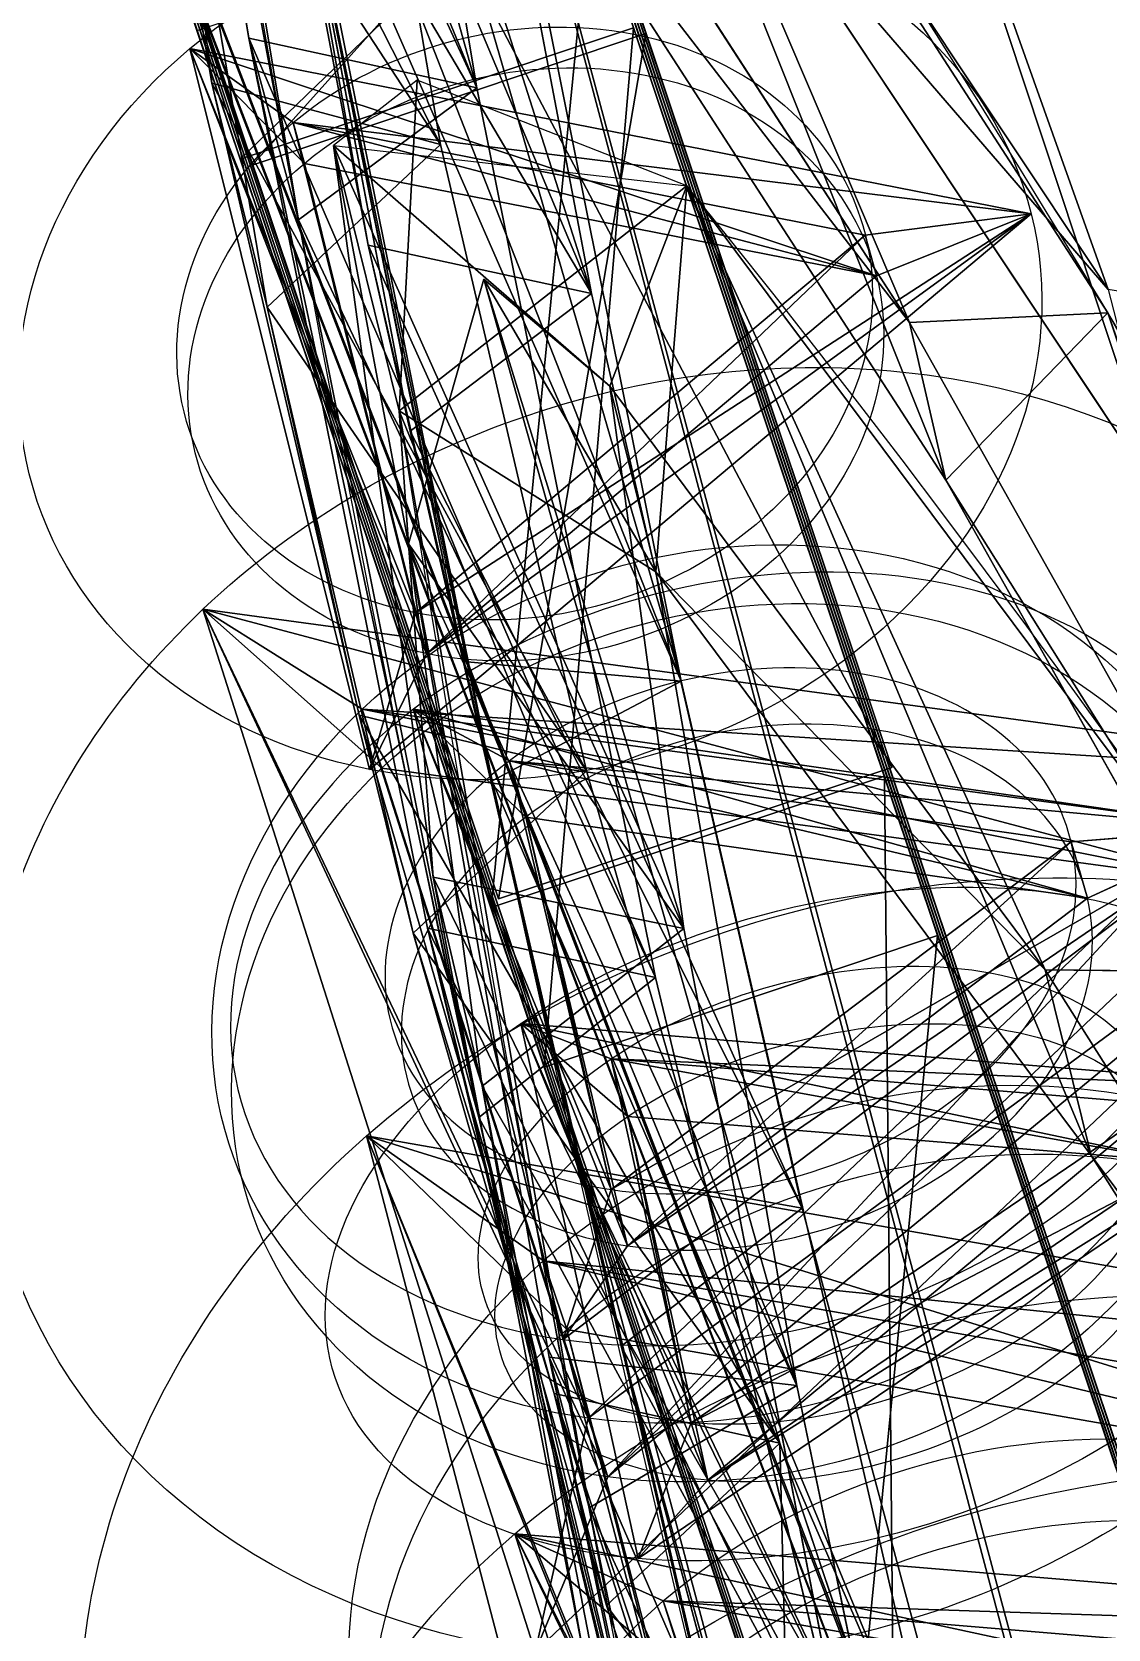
# Model space of a CAD drawing. Header units: inches. Extents: x -9483 to 9461, y -6412 to 6479.
# Drawn here: x -2440.7 to -2162.4, y -585.9 to -172.8 of the extents above; entities that cross this region are included whole.
import ezdxf

# ---------------------------------------------------------------- set-up
doc = ezdxf.new("R2010")
doc.units = ezdxf.units.IN
doc.header["$MEASUREMENT"] = 0
doc.layers.get('0').update_dxf_attribs({"true_color": 0xff5454})
doc.layers.add('Google_Earth_Snapshot', color=7, linetype='Continuous', true_color=0x664400)

# ---------------------------------------------------------------- blocks, each defined once
blk = doc.blocks.new('Group_3')
at = {"color": 251, "true_color": 0x505050}
mesh = blk.add_polyface(dxfattribs=at)
corners = [(9311.07, -6412.38), (-9398.07, 6479.39), (-9483.01, -6164.17), (9461.4, 6154.75)]
mesh.append_faces([[corners[k] for k in face] for face in [(0, 1, 2), (1, 0, 3)]], dxfattribs={"vtx0": -1, "color": 251})
blk = doc.blocks.new('BurjZStrebe3x3-r5d06')
for p, q in [((170.48, 232.28, -15.75), (170.48, 295.28)), ((170.48, 232.28, 15.75), (170.48, 295.28)), ((170.48, 232.28, -15.75), (170.48, 232.28, 15.75)), ((54.55, 31.5, 15.75), (0, 0)), ((0, 0), (54.55, 31.5, -15.75)), ((54.55, 31.5, -15.75), (54.55, 31.5, 15.75)), ((286.4, 31.5, -15.75), (286.4, 31.5, 15.75)), ((286.4, 31.5, 15.75), (340.95, 0)), ((340.95, 0), (286.4, 31.5, -15.75))]:
    blk.add_line(p, q)
for centre, radius, start, end in [((170.48, 98.43), 196.85, 90, 210), ((170.48, 98.43), 196.85, 330, 90), ((170.48, 98.43, -15.75), 133.86, 90, 210), ((170.48, 98.43, 15.75), 133.86, 90, 210), ((170.48, 98.43, -15.75), 133.86, 330, 90), ((170.48, 98.43, 15.75), 133.86, 330, 90), ((170.48, 98.43, -15.75), 133.86, 210, 330), ((170.48, 98.43, 15.75), 133.86, 210, 330), ((170.48, 98.43), 196.85, 210, 330)]:
    blk.add_arc(centre, radius, start, end)
mesh = blk.add_polyface()
corners = [(170.48, 295.28), (54.55, 31.5, -15.75), (0, 0), (170.48, 232.28, -15.75)]
mesh.append_faces([[corners[k] for k in face] for face in [(0, 1, 2), (1, 0, 3)]], dxfattribs={"vtx0": -1})
mesh = blk.add_polyface()
corners = [(54.55, 31.5, 15.75), (170.48, 295.28), (0, 0), (170.48, 232.28, 15.75)]
mesh.append_faces([[corners[k] for k in face] for face in [(0, 1, 2), (1, 0, 3)]], dxfattribs={"vtx0": -1})
mesh = blk.add_polyface()
corners = [(170.48, 232.28, 15.75), (340.95, 0), (170.48, 295.28), (286.4, 31.5, 15.75)]
mesh.append_faces([[corners[k] for k in face] for face in [(0, 1, 2), (1, 0, 3)]], dxfattribs={"vtx0": -1})
mesh = blk.add_polyface()
corners = [(170.48, 295.28), (286.4, 31.5, -15.75), (170.48, 232.28, -15.75), (340.95, 0)]
mesh.append_faces([[corners[k] for k in face] for face in [(0, 1, 2), (1, 0, 3)]], dxfattribs={"vtx0": -1})
mesh = blk.add_polyface()
corners = [(170.48, 232.28, -15.75), (54.55, 31.5, 15.75), (54.55, 31.5, -15.75), (170.48, 232.28, 15.75)]
mesh.append_faces([[corners[k] for k in face] for face in [(0, 1, 2), (1, 0, 3)]], dxfattribs={"vtx0": -1})
mesh = blk.add_polyface()
corners = [(170.48, 232.28, 15.75), (286.4, 31.5, -15.75), (286.4, 31.5, 15.75), (170.48, 232.28, -15.75)]
mesh.append_faces([[corners[k] for k in face] for face in [(0, 1, 2), (1, 0, 3)]], dxfattribs={"vtx0": -1})
mesh = blk.add_polyface()
corners = [(340.95, 0), (54.55, 31.5, 15.75), (0, 0), (286.4, 31.5, 15.75)]
mesh.append_faces([[corners[k] for k in face] for face in [(0, 1, 2), (1, 0, 3)]], dxfattribs={"vtx0": -1})
mesh = blk.add_polyface()
corners = [(54.55, 31.5, -15.75), (340.95, 0), (0, 0), (286.4, 31.5, -15.75)]
mesh.append_faces([[corners[k] for k in face] for face in [(0, 1, 2), (1, 0, 3)]], dxfattribs={"vtx0": -1})
mesh = blk.add_polyface()
corners = [(54.55, 31.5, -15.75), (286.4, 31.5, 15.75), (286.4, 31.5, -15.75), (54.55, 31.5, 15.75)]
mesh.append_faces([[corners[k] for k in face] for face in [(0, 1, 2), (1, 0, 3)]], dxfattribs={"vtx0": -1})
blk = doc.blocks.new('BurjStrebe4')
for p, q in [((250.62, 3281.82, 217.05), (278.73, 3215.71, 168.36)), ((230.94, 3115.49, 182.95), (194.41, 3215.71, 217.05)), ((194.41, 3215.71, 217.05), (278.73, 3215.71, 168.36)), ((230.94, 3115.49, 251.14), (278.73, 3215.71, 265.73)), ((278.73, 3215.71, 168.36), (278.73, 3215.71, 265.73)), ((289.99, 3115.49, 217.05), (278.73, 3215.71, 168.36)), ((250.62, 3203.08, 217.05), (230.94, 3115.49, 182.95)), ((230.94, 3115.49, 251.14), (250.62, 3203.08, 217.05)), ((289.99, 3115.49, 217.05), (250.62, 3203.08, 217.05)), ((230.94, 3115.49, 182.95), (173.45, 2859.69, 182.95)), ((173.45, 2859.69, 251.14), (230.94, 3115.49, 251.14)), ((259.68, 2859.69, 133.16), (230.94, 3115.49, 182.95)), ((230.94, 3115.49, 251.14), (259.68, 2859.69, 300.93)), ((289.99, 3115.49, 217.05), (318.74, 2859.69, 167.26)), ((318.74, 2859.69, 266.83), (289.99, 3115.49, 217.05)), ((116.88, 2870.77, 217.05), (173.45, 2859.69, 251.14)), ((173.45, 2859.69, 182.95), (116.88, 2870.77, 217.05)), ((317.49, 2870.77, 101.22), (259.68, 2859.69, 133.16)), ((259.68, 2859.69, 300.93), (317.49, 2870.77, 332.87)), ((318.74, 2859.69, 167.26), (317.49, 2870.77, 101.22)), ((317.49, 2870.77, 332.87), (318.74, 2859.69, 266.83)), ((115.62, 2514.14, 251.14), (173.45, 2859.69, 251.14)), ((173.45, 2859.69, 182.95), (115.62, 2514.14, 182.95)), ((173.45, 2859.69, 251.14), (173.45, 2859.69, 182.95)), ((288.6, 2514.14, 83.08), (259.68, 2859.69, 133.16)), ((259.68, 2859.69, 133.16), (318.74, 2859.69, 167.26)), ((318.74, 2859.69, 266.83), (259.68, 2859.69, 300.93)), ((259.68, 2859.69, 300.93), (288.6, 2514.14, 351.01)), ((318.74, 2859.69, 167.26), (347.65, 2514.14, 117.18)), ((347.65, 2514.14, 316.91), (318.74, 2859.69, 266.83)), ((346.67, 2522.07, 50.69), (288.6, 2514.14, 83.08)), ((288.6, 2514.14, 351.01), (346.67, 2522.07, 383.4)), ((347.65, 2514.14, 117.18), (346.67, 2522.07, 50.69)), ((346.67, 2522.07, 383.4), (347.65, 2514.14, 316.91)), ((288.6, 2514.14, 351.01), (307.92, 2165.91, 384.48)), ((347.65, 2514.14, 316.91), (288.6, 2514.14, 351.01)), ((307.92, 2165.91, 49.61), (288.6, 2514.14, 83.08)), ((288.6, 2514.14, 83.08), (347.65, 2514.14, 117.18)), ((366.98, 2165.91, 350.38), (347.65, 2514.14, 316.91)), ((347.65, 2514.14, 117.18), (366.98, 2165.91, 83.71)), ((307.92, 2165.91, 384.48), (366.17, 2170.69, 417.18)), ((366.17, 2170.69, 417.18), (366.98, 2165.91, 350.38)), ((366.98, 2165.91, 350.38), (307.92, 2165.91, 384.48)), ((307.92, 2165.91, 384.48), (317.6, 1816.09, 401.24)), ((376.65, 1816.09, 367.15), (366.98, 2165.91, 350.38)), ((317.6, 1816.09, 401.24), (375.93, 1817.68, 434.09)), ((317.6, 1816.09, 401.24), (317.6, 1465.73, 401.24)), ((376.65, 1816.09, 367.15), (317.6, 1816.09, 401.24)), ((375.93, 1817.68, 434.09), (376.65, 1816.09, 367.15)), ((376.65, 1465.73, 367.15), (376.65, 1816.09, 367.15))]:
    blk.add_line(p, q)
blk.add_polyline3d([(278.73, 66.11, 265.73), (317.49, 411.05, 332.87), (346.67, 759.74, 383.4), (366.17, 1111.13, 417.18), (375.93, 1464.14, 434.09), (375.93, 1817.68, 434.09), (366.17, 2170.69, 417.18), (346.67, 2522.07, 383.4), (317.49, 2870.77, 332.87), (278.73, 3215.71, 265.73)])
at = {"extrusion": (-8.33173e-16, 1.39696e-17, -1)}
blk.add_arc((-6395.2, 1640.91, -217.05), 6397.64, 345.749967, 14.250033, dxfattribs=at)
at = {"extrusion": (0.866025, 6.82625e-17, 0.5)}
blk.add_arc((1640.91, 6207.23, 325.57), 6397.64, 255.749967, 284.250033, dxfattribs=at)
mesh = blk.add_polyface()
corners = [(278.73, 3215.71, 168.36), (194.41, 3215.71, 217.05), (250.62, 3281.82, 217.05)]
mesh.append_faces([[corners[k] for k in face] for face in [(0, 1, 2)]])
mesh = blk.add_polyface()
corners = [(250.62, 3281.82, 217.05), (278.73, 3215.71, 265.73), (278.73, 3215.71, 168.36)]
mesh.append_faces([[corners[k] for k in face] for face in [(0, 1, 2)]])
mesh = blk.add_polyface()
corners = [(194.41, 3215.71, 217.05), (173.45, 2859.69, 182.95), (116.88, 2870.77, 217.05), (230.94, 3115.49, 182.95)]
mesh.append_faces([[corners[k] for k in face] for face in [(0, 1, 2), (1, 0, 3)]], dxfattribs={"vtx0": -1})
mesh = blk.add_polyface()
corners = [(173.45, 2859.69, 251.14), (194.41, 3215.71, 217.05), (116.88, 2870.77, 217.05), (230.94, 3115.49, 251.14), (278.73, 3215.71, 265.73)]
mesh.append_faces([[corners[k] for k in face] for face in [(0, 1, 2), (1, 3, 4)]], dxfattribs={"vtx0": -1})
mesh.append_faces([[corners[k] for k in face] for face in [(1, 0, 3)]], dxfattribs={"vtx0": -1, "vtx2": -1})
mesh = blk.add_polyface()
corners = [(278.73, 3215.71, 168.36), (230.94, 3115.49, 182.95), (194.41, 3215.71, 217.05), (259.68, 2859.69, 133.16), (317.49, 2870.77, 101.22)]
mesh.append_faces([[corners[k] for k in face] for face in [(0, 1, 2), (3, 0, 4)]], dxfattribs={"vtx0": -1})
mesh.append_faces([[corners[k] for k in face] for face in [(1, 0, 3)]], dxfattribs={"vtx0": -1, "vtx1": -1})
mesh = blk.add_polyface()
corners = [(259.68, 2859.69, 300.93), (278.73, 3215.71, 265.73), (230.94, 3115.49, 251.14), (317.49, 2870.77, 332.87)]
mesh.append_faces([[corners[k] for k in face] for face in [(0, 1, 2), (1, 0, 3)]], dxfattribs={"vtx0": -1})
mesh = blk.add_polyface()
corners = [(317.49, 2870.77, 101.22), (289.99, 3115.49, 217.05), (318.74, 2859.69, 167.26), (278.73, 3215.71, 168.36)]
mesh.append_faces([[corners[k] for k in face] for face in [(0, 1, 2), (1, 0, 3)]], dxfattribs={"vtx0": -1})
mesh = blk.add_polyface()
corners = [(289.99, 3115.49, 217.05), (317.49, 2870.77, 332.87), (318.74, 2859.69, 266.83), (278.73, 3215.71, 265.73), (278.73, 3215.71, 168.36)]
mesh.append_faces([[corners[k] for k in face] for face in [(0, 1, 2), (3, 0, 4)]], dxfattribs={"vtx0": -1})
mesh.append_faces([[corners[k] for k in face] for face in [(1, 0, 3)]], dxfattribs={"vtx0": -1, "vtx1": -1})
mesh = blk.add_polyface()
corners = [(230.94, 3115.49, 182.95), (173.45, 2859.69, 251.14), (173.45, 2859.69, 182.95), (230.94, 3115.49, 251.14), (250.62, 3203.08, 217.05)]
mesh.append_faces([[corners[k] for k in face] for face in [(0, 1, 2), (3, 0, 4)]], dxfattribs={"vtx0": -1})
mesh.append_faces([[corners[k] for k in face] for face in [(1, 0, 3)]], dxfattribs={"vtx0": -1, "vtx1": -1})
mesh = blk.add_polyface()
corners = [(259.68, 2859.69, 133.16), (250.62, 3203.08, 217.05), (230.94, 3115.49, 182.95), (289.99, 3115.49, 217.05), (318.74, 2859.69, 167.26)]
mesh.append_faces([[corners[k] for k in face] for face in [(0, 1, 2), (3, 0, 4)]], dxfattribs={"vtx0": -1})
mesh.append_faces([[corners[k] for k in face] for face in [(1, 0, 3)]], dxfattribs={"vtx0": -1, "vtx1": -1})
mesh = blk.add_polyface()
corners = [(250.62, 3203.08, 217.05), (259.68, 2859.69, 300.93), (230.94, 3115.49, 251.14), (289.99, 3115.49, 217.05), (318.74, 2859.69, 266.83)]
mesh.append_faces([[corners[k] for k in face] for face in [(0, 1, 2), (1, 3, 4)]], dxfattribs={"vtx0": -1})
mesh.append_faces([[corners[k] for k in face] for face in [(1, 0, 3)]], dxfattribs={"vtx0": -1, "vtx2": -1})
mesh = blk.add_polyface()
corners = [(115.62, 2514.14, 251.14), (116.88, 2870.77, 217.05), (58.53, 2522.07, 217.05), (173.45, 2859.69, 251.14)]
mesh.append_faces([[corners[k] for k in face] for face in [(0, 1, 2), (1, 0, 3)]], dxfattribs={"vtx0": -1})
mesh = blk.add_polyface()
corners = [(116.88, 2870.77, 217.05), (115.62, 2514.14, 182.95), (58.53, 2522.07, 217.05), (173.45, 2859.69, 182.95)]
mesh.append_faces([[corners[k] for k in face] for face in [(0, 1, 2), (1, 0, 3)]], dxfattribs={"vtx0": -1})
mesh = blk.add_polyface()
corners = [(317.49, 2870.77, 101.22), (288.6, 2514.14, 83.08), (259.68, 2859.69, 133.16), (346.67, 2522.07, 50.69)]
mesh.append_faces([[corners[k] for k in face] for face in [(0, 1, 2), (1, 0, 3)]], dxfattribs={"vtx0": -1})
mesh = blk.add_polyface()
corners = [(288.6, 2514.14, 351.01), (317.49, 2870.77, 332.87), (259.68, 2859.69, 300.93), (346.67, 2522.07, 383.4)]
mesh.append_faces([[corners[k] for k in face] for face in [(0, 1, 2), (1, 0, 3)]], dxfattribs={"vtx0": -1})
mesh = blk.add_polyface()
corners = [(346.67, 2522.07, 50.69), (318.74, 2859.69, 167.26), (347.65, 2514.14, 117.18), (317.49, 2870.77, 101.22)]
mesh.append_faces([[corners[k] for k in face] for face in [(0, 1, 2), (1, 0, 3)]], dxfattribs={"vtx0": -1})
mesh = blk.add_polyface()
corners = [(318.74, 2859.69, 266.83), (346.67, 2522.07, 383.4), (347.65, 2514.14, 316.91), (317.49, 2870.77, 332.87)]
mesh.append_faces([[corners[k] for k in face] for face in [(0, 1, 2), (1, 0, 3)]], dxfattribs={"vtx0": -1})
mesh = blk.add_polyface()
corners = [(173.45, 2859.69, 182.95), (115.62, 2514.14, 251.14), (115.62, 2514.14, 182.95), (173.45, 2859.69, 251.14)]
mesh.append_faces([[corners[k] for k in face] for face in [(0, 1, 2), (1, 0, 3)]], dxfattribs={"vtx0": -1})
mesh = blk.add_polyface()
corners = [(318.74, 2859.69, 266.83), (288.6, 2514.14, 351.01), (259.68, 2859.69, 300.93), (347.65, 2514.14, 316.91)]
mesh.append_faces([[corners[k] for k in face] for face in [(0, 1, 2), (1, 0, 3)]], dxfattribs={"vtx0": -1})
mesh = blk.add_polyface()
corners = [(288.6, 2514.14, 83.08), (318.74, 2859.69, 167.26), (259.68, 2859.69, 133.16), (347.65, 2514.14, 117.18)]
mesh.append_faces([[corners[k] for k in face] for face in [(0, 1, 2), (1, 0, 3)]], dxfattribs={"vtx0": -1})
mesh = blk.add_polyface()
corners = [(346.67, 2522.07, 50.69), (307.92, 2165.91, 49.61), (288.6, 2514.14, 83.08), (366.17, 2170.69, 16.91)]
mesh.append_faces([[corners[k] for k in face] for face in [(0, 1, 2), (1, 0, 3)]], dxfattribs={"vtx0": -1})
mesh = blk.add_polyface()
corners = [(307.92, 2165.91, 384.48), (346.67, 2522.07, 383.4), (288.6, 2514.14, 351.01), (366.17, 2170.69, 417.18)]
mesh.append_faces([[corners[k] for k in face] for face in [(0, 1, 2), (1, 0, 3)]], dxfattribs={"vtx0": -1})
mesh = blk.add_polyface()
corners = [(366.17, 2170.69, 16.91), (347.65, 2514.14, 117.18), (366.98, 2165.91, 83.71), (346.67, 2522.07, 50.69)]
mesh.append_faces([[corners[k] for k in face] for face in [(0, 1, 2), (1, 0, 3)]], dxfattribs={"vtx0": -1})
mesh = blk.add_polyface()
corners = [(347.65, 2514.14, 316.91), (366.17, 2170.69, 417.18), (366.98, 2165.91, 350.38), (346.67, 2522.07, 383.4)]
mesh.append_faces([[corners[k] for k in face] for face in [(0, 1, 2), (1, 0, 3)]], dxfattribs={"vtx0": -1})
mesh = blk.add_polyface()
corners = [(347.65, 2514.14, 316.91), (307.92, 2165.91, 384.48), (288.6, 2514.14, 351.01), (366.98, 2165.91, 350.38)]
mesh.append_faces([[corners[k] for k in face] for face in [(0, 1, 2), (1, 0, 3)]], dxfattribs={"vtx0": -1})
mesh = blk.add_polyface()
corners = [(307.92, 2165.91, 49.61), (347.65, 2514.14, 117.18), (288.6, 2514.14, 83.08), (366.98, 2165.91, 83.71)]
mesh.append_faces([[corners[k] for k in face] for face in [(0, 1, 2), (1, 0, 3)]], dxfattribs={"vtx0": -1})
mesh = blk.add_polyface()
corners = [(317.6, 1816.09, 401.24), (366.17, 2170.69, 417.18), (307.92, 2165.91, 384.48), (375.93, 1817.68, 434.09)]
mesh.append_faces([[corners[k] for k in face] for face in [(0, 1, 2), (1, 0, 3)]], dxfattribs={"vtx0": -1})
mesh = blk.add_polyface()
corners = [(366.98, 2165.91, 350.38), (375.93, 1817.68, 434.09), (376.65, 1816.09, 367.15), (366.17, 2170.69, 417.18)]
mesh.append_faces([[corners[k] for k in face] for face in [(0, 1, 2), (1, 0, 3)]], dxfattribs={"vtx0": -1})
mesh = blk.add_polyface()
corners = [(366.98, 2165.91, 350.38), (317.6, 1816.09, 401.24), (307.92, 2165.91, 384.48), (376.65, 1816.09, 367.15)]
mesh.append_faces([[corners[k] for k in face] for face in [(0, 1, 2), (1, 0, 3)]], dxfattribs={"vtx0": -1})
mesh = blk.add_polyface()
corners = [(375.93, 1464.14, 434.09), (317.6, 1816.09, 401.24), (317.6, 1465.73, 401.24), (375.93, 1817.68, 434.09)]
mesh.append_faces([[corners[k] for k in face] for face in [(0, 1, 2), (1, 0, 3)]], dxfattribs={"vtx0": -1})
mesh = blk.add_polyface()
corners = [(376.65, 1816.09, 367.15), (317.6, 1465.73, 401.24), (317.6, 1816.09, 401.24), (376.65, 1465.73, 367.15)]
mesh.append_faces([[corners[k] for k in face] for face in [(0, 1, 2), (1, 0, 3)]], dxfattribs={"vtx0": -1})
mesh = blk.add_polyface()
corners = [(376.65, 1465.73, 367.15), (375.93, 1817.68, 434.09), (375.93, 1464.14, 434.09), (376.65, 1816.09, 367.15)]
mesh.append_faces([[corners[k] for k in face] for face in [(0, 1, 2), (1, 0, 3)]], dxfattribs={"vtx0": -1})
blk = doc.blocks.new('BurjZStrebe3x3-r5d06_1')
for p, q in [((170.48, 232.28, -15.75), (170.48, 295.28)), ((170.48, 232.28, 15.75), (170.48, 295.28)), ((170.48, 232.28, -15.75), (170.48, 232.28, 15.75)), ((54.55, 31.5, 15.75), (0, 0)), ((0, 0), (54.55, 31.5, -15.75)), ((54.55, 31.5, -15.75), (54.55, 31.5, 15.75)), ((286.4, 31.5, -15.75), (286.4, 31.5, 15.75)), ((286.4, 31.5, 15.75), (340.95, 0)), ((340.95, 0), (286.4, 31.5, -15.75))]:
    blk.add_line(p, q)
for centre, radius, start, end in [((170.48, 98.43), 196.85, 90, 210), ((170.48, 98.43), 196.85, 330, 90), ((170.48, 98.43, -15.75), 133.86, 90, 210), ((170.48, 98.43, 15.75), 133.86, 90, 210), ((170.48, 98.43, -15.75), 133.86, 330, 90), ((170.48, 98.43, 15.75), 133.86, 330, 90), ((170.48, 98.43, -15.75), 133.86, 210, 330), ((170.48, 98.43, 15.75), 133.86, 210, 330), ((170.48, 98.43), 196.85, 210, 330)]:
    blk.add_arc(centre, radius, start, end)
mesh = blk.add_polyface()
corners = [(170.48, 295.28), (54.55, 31.5, -15.75), (0, 0), (170.48, 232.28, -15.75)]
mesh.append_faces([[corners[k] for k in face] for face in [(0, 1, 2), (1, 0, 3)]], dxfattribs={"vtx0": -1})
mesh = blk.add_polyface()
corners = [(54.55, 31.5, 15.75), (170.48, 295.28), (0, 0), (170.48, 232.28, 15.75)]
mesh.append_faces([[corners[k] for k in face] for face in [(0, 1, 2), (1, 0, 3)]], dxfattribs={"vtx0": -1})
mesh = blk.add_polyface()
corners = [(170.48, 232.28, 15.75), (340.95, 0), (170.48, 295.28), (286.4, 31.5, 15.75)]
mesh.append_faces([[corners[k] for k in face] for face in [(0, 1, 2), (1, 0, 3)]], dxfattribs={"vtx0": -1})
mesh = blk.add_polyface()
corners = [(170.48, 295.28), (286.4, 31.5, -15.75), (170.48, 232.28, -15.75), (340.95, 0)]
mesh.append_faces([[corners[k] for k in face] for face in [(0, 1, 2), (1, 0, 3)]], dxfattribs={"vtx0": -1})
mesh = blk.add_polyface()
corners = [(170.48, 232.28, -15.75), (54.55, 31.5, 15.75), (54.55, 31.5, -15.75), (170.48, 232.28, 15.75)]
mesh.append_faces([[corners[k] for k in face] for face in [(0, 1, 2), (1, 0, 3)]], dxfattribs={"vtx0": -1})
mesh = blk.add_polyface()
corners = [(170.48, 232.28, 15.75), (286.4, 31.5, -15.75), (286.4, 31.5, 15.75), (170.48, 232.28, -15.75)]
mesh.append_faces([[corners[k] for k in face] for face in [(0, 1, 2), (1, 0, 3)]], dxfattribs={"vtx0": -1})
mesh = blk.add_polyface()
corners = [(340.95, 0), (54.55, 31.5, 15.75), (0, 0), (286.4, 31.5, 15.75)]
mesh.append_faces([[corners[k] for k in face] for face in [(0, 1, 2), (1, 0, 3)]], dxfattribs={"vtx0": -1})
mesh = blk.add_polyface()
corners = [(54.55, 31.5, -15.75), (340.95, 0), (0, 0), (286.4, 31.5, -15.75)]
mesh.append_faces([[corners[k] for k in face] for face in [(0, 1, 2), (1, 0, 3)]], dxfattribs={"vtx0": -1})
mesh = blk.add_polyface()
corners = [(54.55, 31.5, -15.75), (286.4, 31.5, 15.75), (286.4, 31.5, -15.75), (54.55, 31.5, 15.75)]
mesh.append_faces([[corners[k] for k in face] for face in [(0, 1, 2), (1, 0, 3)]], dxfattribs={"vtx0": -1})
blk = doc.blocks.new('BurjStrebe5')
at = {"rotation": 270}
blk.add_blockref('BurjStrebe4', (0, 250.62, -217.05), dxfattribs=at)
at = {"extrusion": (-0.999997, 0.002098, -0.001274), "xscale": 1.269999999999999, "yscale": 1.27, "zscale": 1.269999999999998, "rotation": 89.89256390458203}
blk.add_blockref('BurjZStrebe3x3-r5d06', (121.5, -219.36, -1821.91), dxfattribs=at)
at = {"extrusion": (-0.999997, 0.002089, -0.001268), "xscale": 1.170000000000001, "yscale": 1.169999999999999, "zscale": 1.17, "rotation": 89.88199952599864}
blk.add_blockref('BurjZStrebe3x3-r5d06_1', (111.01, -202.89, -2173.35), dxfattribs=at)
at = {"extrusion": (-1, 3.04247e-16, -6.10623e-16), "rotation": 87.35087395938218}
blk.add_blockref('BurjZStrebe3x3-r5d06', (94.99, -183.94, -2522.07), dxfattribs=at)
at = {"extrusion": (-0.999579, -0.028762, -0.00386), "xscale": 0.6800000000000013, "yscale": 0.6799999999999996, "zscale": 0.6799999999999994, "rotation": 90.40471926982394}
blk.add_blockref('BurjZStrebe3x3-r5d06', (149.41, -126.89, -2862.15), dxfattribs=at)
blk = doc.blocks.new('Pfeiler3d')
for p, q in [((2299.27, 110.24, 2458.1), (-69.29, 110.24, 2458.1)), ((2294.17, 110.24, 2299.21), (-62.14, 110.24, 2299.21)), ((2377.42, 110.24, 4892.03), (57.97, 110.24, 4892.03)), ((2382.24, 110.24, 5042.08), (82.95, 110.24, 5042.08)), ((2462.13, 110.24, 7530.17), (761.61, 110.24, 7530.17)), ((2466.94, 110.24, 7680.17), (822.15, 110.24, 7680.17)), ((1718.62, 110.24, 9453.55), (2039.05, 110.24, 9926.01)), ((1764.84, 110.24, 9926.01), (1996.84, 110.24, 10244.09)), ((1996.84, 110.24, 10244.09), (2236.97, 110.24, 10546.08)), ((1996.84, 110.24, 10244.09), (1996.84, 0, 10244.09)), ((2039.05, 110.24, 9926.01), (2039.05, 0, 9926.01)), ((2039.05, 110.24, 9926.01), (2271.05, 110.24, 10244.09)), ((2675.16, 110.24), (2041.23, 110.24)), ((2041.23, 110.24), (2041.23, 0)), ((2041.23, 110.24), (2235.28, 110.24, 465.08)), ((2235.28, 110.24, 465.08), (2294.17, 110.24, 2299.21)), ((2235.28, 110.24, 465.08), (2235.28, 0, 465.08)), ((2236.97, 110.24, 10546.08), (2286.53, 110.24, 10601.59)), ((2236.97, 110.24, 10546.08), (2236.97, 0, 10546.08)), ((2299.27, 0, 2458.1), (-69.29, 0, 2458.1)), ((2294.17, 0, 2299.21), (-62.14, 0, 2299.21)), ((2377.42, 0, 4892.03), (57.97, 0, 4892.03)), ((2382.24, 0, 5042.08), (82.95, 0, 5042.08)), ((2462.13, 0, 7530.17), (761.61, 0, 7530.17)), ((2466.94, 0, 7680.17), (822.15, 0, 7680.17)), ((1718.62, 0, 9453.55), (2039.05, 0, 9926.01)), ((1764.84, 0, 9926.01), (1996.84, 0, 10244.09)), ((1996.84, 0, 10244.09), (2236.97, 0, 10546.08)), ((2039.05, 0, 9926.01), (2271.05, 0, 10244.09)), ((2675.16, 0), (2041.23, 0)), ((2041.23, 0), (2235.28, 0, 465.08)), ((2235.28, 0, 465.08), (2294.17, 0, 2299.21))]:
    blk.add_line(p, q)
mesh = blk.add_polyface()
corners = [(0, 110.24), (144.01, 110.24, 574.8), (274.21, 110.24), (-130.2, 110.24, 574.8), (50.71, 110.24, 1149.61), (-223.5, 110.24, 1149.61), (-20.5, 110.24, 1724.41), (-294.71, 110.24, 1724.41), (-62.14, 110.24, 2299.21), (-336.35, 110.24, 2299.21), (2294.17, 110.24, 2299.21), (-69.29, 110.24, 2458.1), (-362.24, 110.24, 2874.02), (-88.02, 110.24, 2874.02), (-80.15, 110.24, 3448.82), (-354.36, 110.24, 3448.82), (-48.06, 110.24, 4023.62), (-322.27, 110.24, 4023.62), (9.1, 110.24, 4598.43), (-265.11, 110.24, 4598.43), (57.97, 110.24, 4892.03), (-169.43, 110.24, 5173.23), (82.95, 110.24, 5042.08), (2377.42, 110.24, 4892.03), (2382.24, 110.24, 5042.08), (104.78, 110.24, 5173.23), (216.2, 110.24, 5748.03), (-58.01, 110.24, 5748.03), (365.49, 110.24, 6322.83), (91.28, 110.24, 6322.83), (256.53, 110.24, 6897.64), (530.74, 110.24, 6897.64), (464.09, 110.24, 7472.44), (738.31, 110.24, 7472.44), (696.09, 110.24, 8047.24), (761.61, 110.24, 7530.17), (822.15, 110.24, 7680.17), (2462.13, 110.24, 7530.17), (970.3, 110.24, 8047.24), (841.46, 110.24, 8334.65), (1115.67, 110.24, 8334.65), (1456.85, 110.24, 9009.17), (1182.64, 110.24, 9009.17), (1718.62, 110.24, 9453.55), (1444.41, 110.24, 9453.55), (2039.05, 110.24, 9926.01), (1764.84, 110.24, 9926.01), (1996.84, 110.24, 10244.09), (2271.05, 110.24, 10244.09), (2511.18, 110.24, 10546.08), (2236.97, 110.24, 10546.08), (2286.53, 110.24, 10601.59), (2560.75, 110.24, 10601.59), (2560.75, 110.24, 10908.67), (2235.28, 110.24, 465.08), (2675.16, 110.24), (2041.23, 110.24), (3035.28, 110.24, 1149.61), (2939.28, 110.24, 11330.59), (2299.27, 110.24, 2458.1), (2466.94, 110.24, 7680.17)]
mesh.append_faces([[corners[k] for k in face] for face in [(0, 1, 2), (54, 55, 56)]], dxfattribs={"vtx0": -1})
mesh.append_faces([[corners[k] for k in face] for face in [(1, 3, 4), (4, 5, 6), (6, 7, 8), (8, 9, 10), (11, 12, 13), (13, 12, 14), (14, 15, 16), (16, 17, 18), (18, 19, 20), (20, 22, 23), (22, 21, 25), (25, 21, 26), (26, 27, 28), (28, 30, 31), (31, 32, 33), (33, 34, 35), (35, 36, 37), (36, 34, 38), (38, 39, 40), (40, 39, 41), (41, 42, 43), (43, 44, 45), (45, 47, 48), (48, 47, 49), (49, 51, 52), (55, 54, 57), (57, 10, 58), (59, 10, 11), (60, 37, 36), (58, 52, 53)]], dxfattribs={"vtx0": -1, "vtx1": -1})
mesh.append_faces([[corners[k] for k in face] for face in [(10, 9, 11), (20, 21, 22), (35, 34, 36), (58, 10, 59), (58, 23, 24), (58, 37, 60)]], dxfattribs={"vtx0": -1, "vtx1": -1, "vtx2": -1})
mesh.append_faces([[corners[k] for k in face] for face in [(1, 0, 3), (4, 3, 5), (6, 5, 7), (8, 7, 9), (11, 9, 12), (14, 12, 15), (16, 15, 17), (18, 17, 19), (20, 19, 21), (23, 22, 24), (26, 21, 27), (28, 27, 29), (28, 29, 30), (31, 30, 32), (33, 32, 34), (38, 34, 39), (41, 39, 42), (43, 42, 44), (45, 44, 46), (45, 46, 47), (49, 47, 50), (49, 50, 51), (52, 51, 53), (57, 54, 10), (58, 59, 23), (58, 24, 37), (58, 60, 52)]], dxfattribs={"vtx0": -1, "vtx2": -1})
mesh = blk.add_polyface()
corners = [(-69.29, 0, 2458.1), (2299.27, 110.24, 2458.1), (-69.29, 110.24, 2458.1), (2299.27, 0, 2458.1)]
mesh.append_faces([[corners[k] for k in face] for face in [(0, 1, 2), (1, 0, 3)]], dxfattribs={"vtx0": -1})
mesh = blk.add_polyface()
corners = [(2294.17, 110.24, 2299.21), (-62.14, 0, 2299.21), (-62.14, 110.24, 2299.21), (2294.17, 0, 2299.21)]
mesh.append_faces([[corners[k] for k in face] for face in [(0, 1, 2), (1, 0, 3)]], dxfattribs={"vtx0": -1})
mesh = blk.add_polyface()
corners = [(2377.42, 110.24, 4892.03), (57.97, 0, 4892.03), (57.97, 110.24, 4892.03), (2377.42, 0, 4892.03)]
mesh.append_faces([[corners[k] for k in face] for face in [(0, 1, 2), (1, 0, 3)]], dxfattribs={"vtx0": -1})
mesh = blk.add_polyface()
corners = [(82.95, 0, 5042.08), (2382.24, 110.24, 5042.08), (82.95, 110.24, 5042.08), (2382.24, 0, 5042.08)]
mesh.append_faces([[corners[k] for k in face] for face in [(0, 1, 2), (1, 0, 3)]], dxfattribs={"vtx0": -1})
mesh = blk.add_polyface()
corners = [(761.61, 110.24, 7530.17), (2462.13, 0, 7530.17), (761.61, 0, 7530.17), (2462.13, 110.24, 7530.17)]
mesh.append_faces([[corners[k] for k in face] for face in [(0, 1, 2), (1, 0, 3)]], dxfattribs={"vtx0": -1})
mesh = blk.add_polyface()
corners = [(2466.94, 0, 7680.17), (822.15, 110.24, 7680.17), (822.15, 0, 7680.17), (2466.94, 110.24, 7680.17)]
mesh.append_faces([[corners[k] for k in face] for face in [(0, 1, 2), (1, 0, 3)]], dxfattribs={"vtx0": -1})
mesh = blk.add_polyface()
corners = [(1718.62, 110.24, 9453.55), (2039.05, 0, 9926.01), (1718.62, 0, 9453.55), (2039.05, 110.24, 9926.01)]
mesh.append_faces([[corners[k] for k in face] for face in [(0, 1, 2), (1, 0, 3)]], dxfattribs={"vtx0": -1})
mesh = blk.add_polyface()
corners = [(1996.84, 0, 10244.09), (1764.84, 110.24, 9926.01), (1764.84, 0, 9926.01), (1996.84, 110.24, 10244.09)]
mesh.append_faces([[corners[k] for k in face] for face in [(0, 1, 2), (1, 0, 3)]], dxfattribs={"vtx0": -1})
mesh = blk.add_polyface()
corners = [(2236.97, 0, 10546.08), (1996.84, 110.24, 10244.09), (1996.84, 0, 10244.09), (2236.97, 110.24, 10546.08)]
mesh.append_faces([[corners[k] for k in face] for face in [(0, 1, 2), (1, 0, 3)]], dxfattribs={"vtx0": -1})
mesh = blk.add_polyface()
corners = [(2039.05, 110.24, 9926.01), (2271.05, 0, 10244.09), (2039.05, 0, 9926.01), (2271.05, 110.24, 10244.09)]
mesh.append_faces([[corners[k] for k in face] for face in [(0, 1, 2), (1, 0, 3)]], dxfattribs={"vtx0": -1})
mesh = blk.add_polyface()
corners = [(2675.16, 110.24), (2041.23, 0), (2041.23, 110.24), (2675.16, 0)]
mesh.append_faces([[corners[k] for k in face] for face in [(0, 1, 2), (1, 0, 3)]], dxfattribs={"vtx0": -1})
mesh = blk.add_polyface()
corners = [(2235.28, 0, 465.08), (2041.23, 110.24), (2041.23, 0), (2235.28, 110.24, 465.08)]
mesh.append_faces([[corners[k] for k in face] for face in [(0, 1, 2), (1, 0, 3)]], dxfattribs={"vtx0": -1})
mesh = blk.add_polyface()
corners = [(2294.17, 0, 2299.21), (2235.28, 110.24, 465.08), (2235.28, 0, 465.08), (2294.17, 110.24, 2299.21)]
mesh.append_faces([[corners[k] for k in face] for face in [(0, 1, 2), (1, 0, 3)]], dxfattribs={"vtx0": -1})
mesh = blk.add_polyface()
corners = [(2286.53, 0, 10601.59), (2236.97, 110.24, 10546.08), (2236.97, 0, 10546.08), (2286.53, 110.24, 10601.59)]
mesh.append_faces([[corners[k] for k in face] for face in [(0, 1, 2), (1, 0, 3)]], dxfattribs={"vtx0": -1})
at = {"color": 7, "true_color": 0xffffff}
mesh = blk.add_polyface(dxfattribs=at)
corners = [(3035.28, 0, 1149.61), (2041.23, 0), (2675.16, 0), (2235.28, 0, 465.08), (2294.17, 0, 2299.21), (2939.28, 0, 11330.59), (2299.27, 0, 2458.1), (-336.35, 0, 2299.21), (2377.42, 0, 4892.03), (2382.24, 0, 5042.08), (57.97, 0, 4892.03), (82.95, 0, 5042.08), (2462.13, 0, 7530.17), (2466.94, 0, 7680.17), (761.61, 0, 7530.17), (2560.75, 0, 10601.59), (2286.53, 0, 10601.59), (2560.75, 0, 10908.67), (-69.29, 0, 2458.1), (-362.24, 0, 2874.02), (-88.02, 0, 2874.02), (-80.15, 0, 3448.82), (-354.36, 0, 3448.82), (-48.06, 0, 4023.62), (-322.27, 0, 4023.62), (9.1, 0, 4598.43), (-265.11, 0, 4598.43), (-169.43, 0, 5173.23), (104.78, 0, 5173.23), (216.2, 0, 5748.03), (-58.01, 0, 5748.03), (365.49, 0, 6322.83), (91.28, 0, 6322.83), (530.74, 0, 6897.64), (256.53, 0, 6897.64), (738.31, 0, 7472.44), (464.09, 0, 7472.44), (696.09, 0, 8047.24), (822.15, 0, 7680.17), (970.3, 0, 8047.24), (1115.67, 0, 8334.65), (841.46, 0, 8334.65), (1456.85, 0, 9009.17), (1182.64, 0, 9009.17), (1718.62, 0, 9453.55), (1444.41, 0, 9453.55), (2039.05, 0, 9926.01), (1764.84, 0, 9926.01), (1996.84, 0, 10244.09), (2271.05, 0, 10244.09), (2511.18, 0, 10546.08), (2236.97, 0, 10546.08), (144.01, 0, 574.8), (0, 0), (274.21, 0), (-130.2, 0, 574.8), (50.71, 0, 1149.61), (-223.5, 0, 1149.61), (-20.5, 0, 1724.41), (-294.71, 0, 1724.41), (-62.14, 0, 2299.21)]
mesh.append_faces([[corners[k] for k in face] for face in [(0, 1, 2), (16, 5, 17), (52, 53, 54)]], dxfattribs={"vtx0": -1, "color": 7})
mesh.append_faces([[corners[k] for k in face] for face in [(1, 0, 3), (3, 0, 4), (6, 5, 8), (8, 9, 10), (9, 5, 12), (12, 13, 14), (13, 5, 15), (7, 18, 19), (18, 7, 6), (19, 21, 22), (22, 23, 24), (24, 25, 26), (26, 10, 27), (27, 29, 30), (30, 31, 32), (32, 33, 34), (34, 35, 36), (36, 14, 37), (38, 14, 13), (37, 40, 41), (41, 42, 43), (43, 44, 45), (45, 46, 47), (47, 46, 48), (48, 50, 51), (51, 50, 16), (53, 52, 55), (55, 56, 57), (57, 58, 59), (59, 60, 7)]], dxfattribs={"vtx0": -1, "vtx1": -1, "color": 7})
mesh.append_faces([[corners[k] for k in face] for face in [(4, 5, 6), (4, 6, 7), (8, 5, 9), (12, 5, 13), (15, 5, 16), (27, 10, 11), (37, 14, 38)]], dxfattribs={"vtx0": -1, "vtx1": -1, "vtx2": -1, "color": 7})
mesh.append_faces([[corners[k] for k in face] for face in [(4, 0, 5), (10, 9, 11), (19, 18, 20), (19, 20, 21), (22, 21, 23), (24, 23, 25), (26, 25, 10), (27, 11, 28), (27, 28, 29), (30, 29, 31), (32, 31, 33), (34, 33, 35), (36, 35, 14), (37, 38, 39), (37, 39, 40), (41, 40, 42), (43, 42, 44), (45, 44, 46), (48, 46, 49), (48, 49, 50), (16, 50, 15), (55, 52, 56), (57, 56, 58), (59, 58, 60), (7, 60, 4)]], dxfattribs={"vtx0": -1, "vtx2": -1, "color": 7})
blk = doc.blocks.new('PfeilerR2')
at = {"color": 7, "true_color": 0xffffff, "extrusion": (-0.600875, -0.124924, 0.789521), "xscale": 0.9118235861759639, "rotation": 265.710555067117}
blk.add_blockref('BurjStrebe5', (262.48, 4134.96, -305.62), dxfattribs=at)
at = {"color": 7, "true_color": 0xffffff, "extrusion": (-0.712332, -0.137264, 0.688288), "xscale": 1.023882645186739, "rotation": 266.8377513305854}
blk.add_blockref('BurjStrebe5', (201.64, 5847.86, 943.95), dxfattribs=at)
at = {"color": 7, "true_color": 0xffffff, "extrusion": (-0.81719, -0.148874, 0.55681), "xscale": 0.912918115770684, "rotation": 267.766382318531}
blk.add_blockref('BurjStrebe5', (115.21, 7707.85, 2021.29), dxfattribs=at)
at = {"color": 7, "true_color": 0xffffff, "extrusion": (5.90736e-05, -0.000533559, -1), "xscale": 1.031377417075785, "yscale": 0.9729569666459875, "zscale": -0.9999999999999988, "rotation": 353.6821597179564}
blk.add_blockref('Pfeiler3d', (-3373.43, 385.12), dxfattribs=at)
blk = doc.blocks.new('Restaurant')
mesh = blk.add_polyface()
corners = [(2240.68, 380.62, -182.51), (-42.79, 384.73, -130.51), (-42.79, 380.62, -182.51), (2240.68, 384.73, -130.51)]
mesh.append_faces([[corners[k] for k in face] for face in [(0, 1, 2), (1, 0, 3)]], dxfattribs={"vtx0": -1})
mesh = blk.add_polyface()
corners = [(2240.68, 384.73, -130.51), (-42.79, 342.62, -81.95), (-42.79, 384.73, -130.51), (2240.68, 342.62, -81.95)]
mesh.append_faces([[corners[k] for k in face] for face in [(0, 1, 2), (1, 0, 3)]], dxfattribs={"vtx0": -1})
mesh = blk.add_polyface()
corners = [(2240.68, 330.69, -232.85), (-42.79, 380.62, -182.51), (-42.79, 330.69, -232.85), (2240.68, 380.62, -182.51)]
mesh.append_faces([[corners[k] for k in face] for face in [(0, 1, 2), (1, 0, 3)]], dxfattribs={"vtx0": -1})
mesh = blk.add_polyface()
corners = [(-3.42, 348.51, -167.78), (2201.3, 350.57, -141.75), (2201.3, 348.51, -167.78), (-3.42, 350.57, -141.75)]
mesh.append_faces([[corners[k] for k in face] for face in [(0, 1, 2), (1, 0, 3)]], dxfattribs={"vtx0": -1})
mesh = blk.add_polyface()
corners = [(-3.42, 322.07, -108.88), (2201.3, 350.57, -141.75), (-3.42, 350.57, -141.75), (2201.3, 322.07, -108.88)]
mesh.append_faces([[corners[k] for k in face] for face in [(0, 1, 2), (1, 0, 3)]], dxfattribs={"vtx0": -1})
mesh = blk.add_polyface()
corners = [(-3.42, 348.51, -167.78), (2201.3, 311.16, -205.44), (-3.42, 311.16, -205.44), (2201.3, 348.51, -167.78)]
mesh.append_faces([[corners[k] for k in face] for face in [(0, 1, 2), (1, 0, 3)]], dxfattribs={"vtx0": -1})
mesh = blk.add_polyface()
corners = [(2240.68, 342.62, -81.95), (-42.79, 258.42, -41.57), (-42.79, 342.62, -81.95), (2240.68, 258.42, -41.57)]
mesh.append_faces([[corners[k] for k in face] for face in [(0, 1, 2), (1, 0, 3)]], dxfattribs={"vtx0": -1})
mesh = blk.add_polyface()
corners = [(-42.79, 239.84, -276.6), (2240.68, 330.69, -232.85), (-42.79, 330.69, -232.85), (2240.68, 239.84, -276.6)]
mesh.append_faces([[corners[k] for k in face] for face in [(0, 1, 2), (1, 0, 3)]], dxfattribs={"vtx0": -1})
mesh = blk.add_polyface()
corners = [(2201.3, 247.26, -73.01), (-3.42, 322.07, -108.88), (-3.42, 247.26, -73.01), (2201.3, 322.07, -108.88)]
mesh.append_faces([[corners[k] for k in face] for face in [(0, 1, 2), (1, 0, 3)]], dxfattribs={"vtx0": -1})
mesh = blk.add_polyface()
corners = [(2240.68, 258.42, -41.57), (-42.79, 140.36, -13.34), (-42.79, 258.42, -41.57), (2240.68, 140.36, -13.34)]
mesh.append_faces([[corners[k] for k in face] for face in [(0, 1, 2), (1, 0, 3)]], dxfattribs={"vtx0": -1})
blk = doc.blocks.new('FensterL3_1')
at = {"color": 252, "true_color": 0x798ca5}
mesh = blk.add_polyface(dxfattribs=at)
corners = [(3280.17, 0), (25.5, 0, 8298.28), (25.5, 0), (3410.15, 0, 573.84), (3503.45, 0, 1148.64), (3574.66, 0, 1723.45), (3616.3, 0, 2298.25), (3642.19, 0, 2873.05), (3634.31, 0, 3447.86), (3602.22, 0, 4022.66), (3545.06, 0, 4597.46), (3449.39, 0, 5172.27), (3337.96, 0, 5747.07), (3188.67, 0, 6321.87), (3023.42, 0, 6896.68), (2815.86, 0, 7471.48), (2583.86, 0, 8046.28), (2450.19, 0, 8298.28)]
mesh.append_faces([[corners[k] for k in face] for face in [(0, 1, 2), (1, 16, 17)]], dxfattribs={"vtx0": -1, "color": 252})
mesh.append_faces([[corners[k] for k in face] for face in [(1, 0, 3), (1, 3, 4), (1, 4, 5), (1, 5, 6), (1, 6, 7), (1, 7, 8), (1, 8, 9), (1, 9, 10), (1, 10, 11), (1, 11, 12), (1, 12, 13), (1, 13, 14), (1, 14, 15), (1, 15, 16)]], dxfattribs={"vtx0": -1, "vtx2": -1, "color": 252})
blk = doc.blocks.new('Group_8')
at = {"rotation": 7.431690128945747}
blk.add_blockref('FensterL3_1', (0, 0), dxfattribs=at)
blk = doc.blocks.new('Group_5')
at = {"color": 7, "true_color": 0xffffff, "extrusion": (0.0295, -0.021738, 0.999328), "rotation": 179.9999999999997}
blk.add_blockref('Restaurant', (4644.68, 1640.59, 7961), dxfattribs=at)
at = {"color": 167, "true_color": 0x445679, "extrusion": (-3.95821e-05, 0.000368763, 1), "rotation": 286.9000008363125}
blk.add_blockref('Group_8', (1048.26, 3644.64, 1.37), dxfattribs=at)
at = {"extrusion": (-0.000247975, -0.000158732, -1), "zscale": -1, "rotation": 245.1856751064076}
blk.add_blockref('PfeilerR2', (-1058.77, 3621.41, -0.92), dxfattribs=at)
at = {"color": 9, "true_color": 0xc6c6c6}
mesh = blk.add_polyface(dxfattribs=at)
corners = [(2057.46, 1415.15, 8299.21), (2591.81, 1743.19, 8298.52), (1058.44, 3624.47, 8298.35), (2624.25, 1671.45, 8298.55)]
mesh.append_faces([[corners[k] for k in face] for face in [(0, 1, 2), (1, 0, 3)]], dxfattribs={"vtx0": -1, "color": 9})
mesh = blk.add_polyface(dxfattribs=at)
corners = [(3309.47, 2717.12, 8298.19), (1058.44, 3624.47, 8298.35), (2591.81, 1743.19, 8298.52)]
mesh.append_faces([[corners[k] for k in face] for face in [(0, 1, 2)]], dxfattribs={"color": 9})

msp = doc.modelspace()

# ---------------------------------------------------------------- block references
msp.add_blockref('Group_5', (-3675.44, -2757.38, -113.15))
at = {"layer": 'Google_Earth_Snapshot'}
msp.add_blockref('Group_3', (0, 0), dxfattribs=at)

# ---------------------------------------------------------------- meshes
at = {"color": 97, "true_color": 0x446538}
mesh = msp.add_polyface(dxfattribs=at)
corners = [(-3022.62, -1055.24, 125.7), (-3578.28, 1091.46, 125.7), (-3578.28, 566.46, 125.7), (-3321.88, 1608.64, 125.7), (-2812.48, 1883.87, 125.7), (-2413.56, -2832.79, 125.7), (-1469.23, 1883.87, 125.7), (-2030.28, -3450.84, 125.7), (-1474.76, -3838.66, 125.7), (-822.51, -3838.66, 125.7), (1278.73, 1519.57, 125.7), (-112.07, -3526.37, 125.7), (669.93, -2971.69, 125.7), (1550.17, -2007.24, 125.7), (1672.08, 1274.17, 125.7), (1990.57, -1165.2, 125.7), (2065.43, 1028.77, 125.7), (2372.19, 114.09, 125.7), (2328.79, 576.08, 125.7)]
mesh.append_faces([[corners[k] for k in face] for face in [(0, 1, 2), (16, 17, 18)]], dxfattribs={"vtx0": -1, "color": 97})
mesh.append_faces([[corners[k] for k in face] for face in [(1, 0, 3), (3, 0, 4), (4, 5, 6), (6, 9, 10), (10, 13, 14), (14, 15, 16)]], dxfattribs={"vtx0": -1, "vtx1": -1, "color": 97})
mesh.append_faces([[corners[k] for k in face] for face in [(4, 0, 5), (6, 5, 7), (6, 7, 8), (6, 8, 9), (10, 9, 11), (10, 11, 12), (10, 12, 13), (14, 13, 15), (16, 15, 17)]], dxfattribs={"vtx0": -1, "vtx2": -1, "color": 97})

doc.saveas('drawing.dxf')
